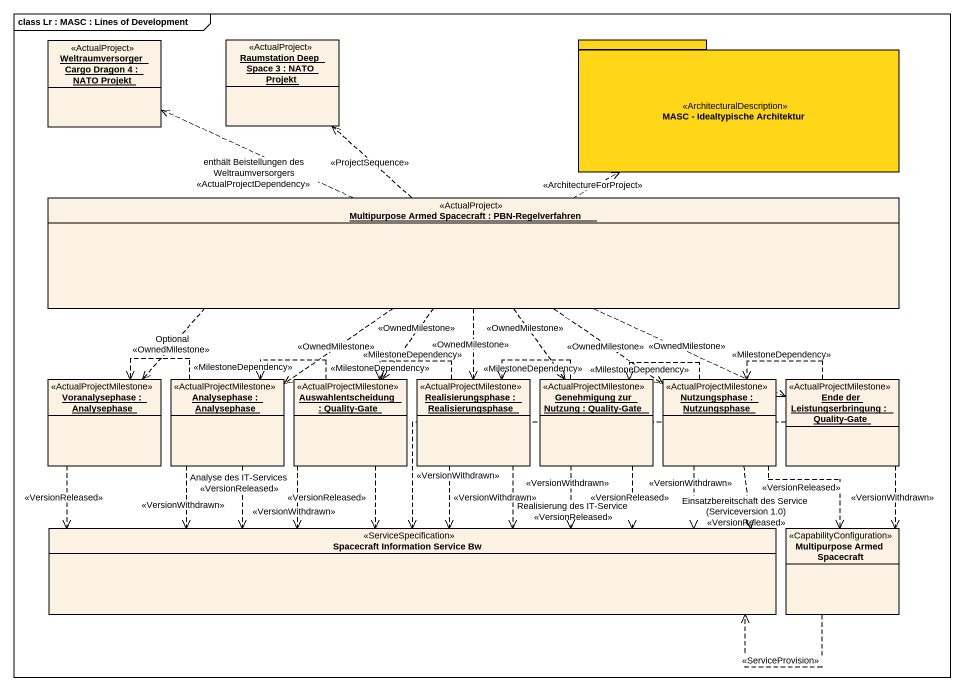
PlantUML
@startuml
mainframe class Lr : MASC : Lines of Development
hide circle
hide empty members
object "Raumstation Deep Space 3 : NATO Projekt" as Raumstation_Deep_Space_3 <<ActualProject>>
package "MASC - Idealtypische Architektur" as MASC_Idealtypische <<ArchitecturalDescription>> #FFD618 {
}
object "Weltraumversorger Cargo Dragon 4 : NATO Projekt" as Weltraumversorger_Cargo <<ActualProject>>
object "Multipurpose Armed Spacecraft : PBN-Regelverfahren" as Multipurpose_Armed <<ActualProject>>
object "Voranalysephase : Analysephase" as Voranalysephase <<ActualProjectMilestone>>
object "Analysephase : Analysephase" as Analysephase <<ActualProjectMilestone>>
object "Auswahlentscheidung : Quality-Gate" as Auswahlentscheidung <<ActualProjectMilestone>>
object "Realisierungsphase : Realisierungsphase" as Realisierungsphase <<ActualProjectMilestone>>
object "Genehmigung zur Nutzung : Quality-Gate" as Genehmigung_zur_Nutzung <<ActualProjectMilestone>>
object "Nutzungsphase : Nutzungsphase" as Nutzungsphase <<ActualProjectMilestone>>
object "Ende der Leistungserbringung : Quality-Gate" as Ende_der_Leistungserbringung <<ActualProjectMilestone>>
class "Spacecraft Information Service Bw" as Spacecraft_Information <<ServiceSpecification>>
class "Multipurpose Armed Spacecraft" as Multipurpose_Armed_2 <<CapabilityConfiguration>>
Multipurpose_Armed .up.> Raumstation_Deep_Space_3 : <<ProjectSequence>>
Multipurpose_Armed .right.> MASC_Idealtypische : <<ArchitectureForProject>>
Multipurpose_Armed .left.> Weltraumversorger_Cargo : enthält Beistellungen des Weltraumversorgers\n<<ActualProjectDependency>>
Multipurpose_Armed .left.> Voranalysephase : Optional\n<<OwnedMilestone>>
Multipurpose_Armed ..> Analysephase : <<OwnedMilestone>>
Multipurpose_Armed ..> Auswahlentscheidung : <<OwnedMilestone>>
Multipurpose_Armed ..> Realisierungsphase : <<OwnedMilestone>>
Multipurpose_Armed ..> Genehmigung_zur_Nutzung : <<OwnedMilestone>>
Multipurpose_Armed ..> Nutzungsphase : <<OwnedMilestone>>
Multipurpose_Armed .right.> Ende_der_Leistungserbringung : <<OwnedMilestone>>
Voranalysephase .right.> Spacecraft_Information : <<VersionReleased>>
Analysephase .left.> Voranalysephase : <<MilestoneDependency>>
Analysephase ..> Spacecraft_Information : Analyse des IT-Services\n<<VersionReleased>>
Analysephase ..> Spacecraft_Information : <<VersionWithdrawn>>
Auswahlentscheidung .left.> Analysephase : <<MilestoneDependency>>
Auswahlentscheidung ..> Spacecraft_Information : <<VersionReleased>>
Auswahlentscheidung ..> Spacecraft_Information : <<VersionWithdrawn>>
Realisierungsphase .left.> Auswahlentscheidung : <<MilestoneDependency>>
Realisierungsphase ..> Spacecraft_Information : <<VersionWithdrawn>>
Realisierungsphase ..> Spacecraft_Information : Realisierung des IT-Service\n<<VersionReleased>>
Genehmigung_zur_Nutzung .left.> Realisierungsphase : <<MilestoneDependency>>
Genehmigung_zur_Nutzung ..> Spacecraft_Information : <<VersionReleased>>
Genehmigung_zur_Nutzung ..> Spacecraft_Information : <<VersionWithdrawn>>
Nutzungsphase .left.> Genehmigung_zur_Nutzung : <<MilestoneDependency>>
Nutzungsphase .left.> Spacecraft_Information : <<VersionWithdrawn>>
Nutzungsphase .left.> Spacecraft_Information : Einsatzbereitschaft des Service (Serviceversion 1.0)\n<<VersionReleased>>
Nutzungsphase ..> Multipurpose_Armed_2 : <<VersionReleased>>
Ende_der_Leistungserbringung .left.> Nutzungsphase : <<MilestoneDependency>>
Ende_der_Leistungserbringung .left.> Spacecraft_Information : <<VersionWithdrawn>>
Ende_der_Leistungserbringung ..> Multipurpose_Armed_2 : <<VersionWithdrawn>>
Multipurpose_Armed_2 .left.> Spacecraft_Information : <<ServiceProvision>>
@enduml
